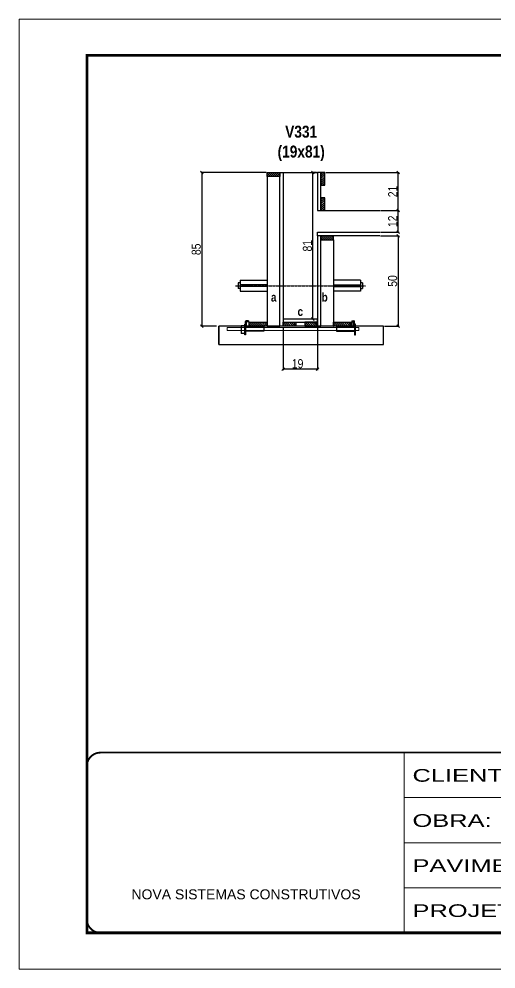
# Model space of a CAD drawing. Extents: x 13154 to 22413, y 1253 to 30260.
# Drawn here: x 16338 to 16865, y 23076 to 24126 of the extents above; entities that cross this region are included whole.
import ezdxf

# ---------------------------------------------------------------- set-up
doc = ezdxf.new("R2010")
doc.units = 0
for name, pattern in [('CONTINUO', [0]), ('DASHED', [0.75, 0.5, -0.25]), ('HIDDEN', [0.375, 0.25, -0.125])]:
    doc.linetypes.add(name, pattern=pattern)
for name, color, linetype in [('barrote', 251, 'Continuous'), ('COTA', 241, 'Continuous'), ('detalhes', 4, 'Continuous'), ('NOMENCLATURA', 7, 'Continuous'), ('Painéis', 200, 'Continuous'), ('presilha', 1, 'Continuous'), ('SARR_2.2x10', 60, 'Continuous'), ('SARR_2.2x7', 40, 'Continuous'), ('SARR_3.5x7', 81, 'Continuous'), ('TENSOR', 3, 'Continuous')]:
    doc.layers.add(name, color=color, linetype=linetype)
for name, color, linetype, lineweight in [('CONCRETO', 251, 'Continuous', 25), ('Folhas', 255, 'Continuous', 9), ('SARRAFO DE PRESSAO', 251, 'DASHED', 9), ('SCO-___-LAJ', 2, 'Continuous', 0)]:
    doc.layers.add(name, color=color, linetype=linetype, lineweight=lineweight)
doc.styles.add('ARIAL', font='arial.ttf')
doc.styles.add('COTA TECNICA 2X', font='techl___.ttf', dxfattribs={"height": 10})
doc.styles.add('TECNICA', font='techb___.ttf', dxfattribs={"height": 10})
doc.styles.add('Tecnologia', font='')
doc.styles.get('Tecnologia').set_extended_font_data('Forgotten Futurist')
doc.dimstyles.new('SECAO', dxfattribs={"dimscale": 0.333333, "dimtxt": 5, "dimasz": 9, "dimexe": 3, "dimexo": 3, "dimgap": 3, "dimtad": 1, "dimdec": 1, "dimlfac": 0.5, "dimzin": 12, "dimdsep": 46, "dimtxsty": 'COTA TECNICA 2X', "dimblk1": 'OBLIQUE', "dimblk2": 'OBLIQUE', "dimsah": 1, "dimcen": 0.9, "dimclrd": 4, "dimclre": 4, "dimclrt": 240, "dimadec": 1, "dimazin": 3, "dimtfac": 1, "dimtdec": 1, "dimtmove": 0, "dimatfit": 3, "dimfxl": 1, "dimtolj": 1, "dimtzin": 12, "dimarcsym": 0})
pattern_1 = [(135, (49865.257, -99725.4912), (-1.122532015, -1.122532015), [])]

# ---------------------------------------------------------------- blocks, each defined once
blk = doc.blocks.new('9999999999')
at = {"color": 30, "linetype": 'CONTINUO'}
for p, q in [((98564.6, 34230.2), (98564.6, 34429.4)), ((98564.6, 34379.6), (99584, 34379.6)), ((98564.6, 34329.8), (99488, 34329.8)), ((98564.6, 34280), (99488, 34280))]:
    blk.add_line(p, q, dxfattribs=at)
at = {"color": 30, "linetype": 'CONTINUO', "const_width": 2}
blk.add_lwpolyline([(99584, 34230.2), (99584, 34414.4, 0.414214), (99569, 34429.4), (98229, 34429.4, 0.414214), (98214, 34414.4), (98214, 34245.2, 0.414214), (98229, 34230.2), (99584, 34230.2)], format="xyb", dxfattribs=at)
at = {"layer": 'Folhas'}
blk.add_lwpolyline([(98139, 34190.2), (99624, 34190.2), (99624, 35240.2), (98139, 35240.2)], close=True, dxfattribs=at)
at = {"layer": 'Folhas', "color": 30, "const_width": 3}
blk.add_lwpolyline([(98214, 34230.2), (99584, 34230.2), (99584, 35200.2), (98214, 35200.2)], close=True, dxfattribs=at)
at = {"color": 7, "linetype": 'Continuous', "ltscale": 5, "style": 'ARIAL'}
blk.add_text('NOVA SISTEMAS CONSTRUTIVOS', height=11.059, dxfattribs=at).set_placement((98263.2, 34267.2))
at = {"layer": 'Folhas', "color": 7, "style": 'Tecnologia', "width": 1.5}
for s, p in [('CLIENTE:', (98573.7, 34397.2)), ('OBRA:', (98573.7, 34347.3)), ('PAVIMENTO:', (98573.7, 34297.5)), ('PROJETO:', (98573.7, 34247.7))]:
    blk.add_text(s, height=14, dxfattribs=at).set_placement(p)
blk = doc.blocks.new('_Oblique')
at = {"color": 0, "linetype": 'ByBlock', "lineweight": -2}
blk.add_line((-0.5, -0.5), (0.5, 0.5), dxfattribs=at)
blk = doc.blocks.new('*D120')
at = {"layer": 'COTA', "color": 4, "lineweight": -2, "transparency": 16777216}
for p, q in [((16629.7, 23785.7), (16629.7, 23738.2)), ((16667.7, 23785.7), (16667.7, 23738.2)), ((16667.7, 23739.2), (16629.7, 23739.2))]:
    blk.add_line(p, q, dxfattribs=at)
at = {"layer": 'Defpoints', "color": 0, "transparency": 16777216}
for p in [(16629.7, 23786.7), (16667.7, 23786.7), (16629.7, 23739.2)]:
    blk.add_point(p, dxfattribs=at)
at = {"layer": 'COTA', "color": 4, "lineweight": -2, "transparency": 16777216, "xscale": 3, "yscale": 3, "zscale": 3, "rotation": 180}
blk.add_blockref('_Oblique', (16629.7, 23739.2), dxfattribs=at)
at = {"layer": 'COTA', "color": 4, "lineweight": -2, "transparency": 16777216, "xscale": 3, "yscale": 3, "zscale": 3}
blk.add_blockref('_Oblique', (16667.7, 23739.2), dxfattribs=at)
at = {"layer": 'COTA', "color": 240, "transparency": 16777216, "insert": (16645.7, 23745.3), "char_height": 10, "attachment_point": 5, "style": 'COTA TECNICA 2X'}
blk.add_mtext('\\A1;19', dxfattribs=at)
blk = doc.blocks.new('PRESILHA METÁLICA 1')
at = {"layer": 'presilha'}
for p, q in [((7.5, 10.6), (7.5, 19.9)), ((12, 21), (8.6, 21)), ((9, 11.6), (9, 18.9)), ((12, 19.5), (9.6, 19.5)), ((12, 21), (12, 19.5)), ((0, 13), (6, 13)), ((0, 13), (0, 0)), ((6, 0), (0, 0)), ((6, 15.5), (7.5, 15.5)), ((6, -2.5), (6, 15.5)), ((6, 13), (6, 0)), ((7.5, 15.5), (7.5, -2.5)), ((37.5, 4.1), (7.5, 4.1)), ((37.5, 11), (9.6, 11)), ((37.5, 11), (37.5, 4.1)), ((7.5, -2.5), (6, -2.5))]:
    blk.add_line(p, q, dxfattribs=at)
for centre, radius, start, end in [((8.6, 19.9), 1.14, 90, 180), ((9.6, 18.9), 0.57, 90, 180), ((9.6, 11.6), 0.57, 180, 270)]:
    blk.add_arc(centre, radius, start, end, dxfattribs=at)
blk = doc.blocks.new('PRESILHA METÁLICA 2')
at = {"layer": 'presilha'}
for p, q in [((-5.2, 23.5), (-5.2, 22)), ((-5.2, 23.5), (-1.9, 23.5)), ((-5.2, 22), (-2.8, 22)), ((-2.2, 14.1), (-2.2, 21.4)), ((0.8, 18), (-0.8, 18)), ((-0.8, 18), (-0.8, 0)), ((-0.8, 14.6), (-0.8, 22.4)), ((0.8, 0), (0.8, 18)), ((-30.8, 13.5), (-30.8, 6.6)), ((-30.8, 13.5), (-2.8, 13.5)), ((-30.8, 6.6), (-0.8, 6.6)), ((-0.8, 0), (0.8, 0))]:
    blk.add_line(p, q, dxfattribs=at)
for centre, radius, start, end in [((-2.8, 21.4), 0.57, 0, 90), ((-1.9, 22.4), 1.14, 0, 90), ((-2.8, 14.1), 0.57, 270, 0)]:
    blk.add_arc(centre, radius, start, end, dxfattribs=at)
blk = doc.blocks.new('*D121')
at = {"layer": 'COTA', "color": 4, "lineweight": -2, "transparency": 16777216}
for p, q in [((16737.4, 23886.7), (16757.8, 23886.7)), ((16756.8, 23886.7), (16756.8, 23786.7)), ((16741.5, 23786.7), (16757.8, 23786.7))]:
    blk.add_line(p, q, dxfattribs=at)
at = {"layer": 'Defpoints', "color": 0, "transparency": 16777216}
for p in [(16736.4, 23886.7), (16740.5, 23786.7), (16756.8, 23786.7)]:
    blk.add_point(p, dxfattribs=at)
at = {"layer": 'COTA', "color": 4, "lineweight": -2, "transparency": 16777216, "xscale": 3, "yscale": 3, "zscale": 3}
for p, rotation in [((16756.8, 23886.7), 90), ((16756.8, 23786.7), 270)]:
    blk.add_blockref('_Oblique', p, dxfattribs=dict(at, rotation=rotation))
at = {"layer": 'COTA', "color": 240, "transparency": 16777216, "insert": (16750.7, 23836.7), "char_height": 10, "attachment_point": 5, "rotation": 90, "style": 'COTA TECNICA 2X'}
blk.add_mtext('\\A1;50', dxfattribs=at)
blk = doc.blocks.new('*D122')
at = {"layer": 'COTA', "color": 4, "lineweight": -2, "transparency": 16777216}
for p, q in [((16737.4, 23914.7), (16757.8, 23914.7)), ((16756.8, 23890.7), (16756.8, 23914.7)), ((16737.4, 23890.7), (16757.8, 23890.7))]:
    blk.add_line(p, q, dxfattribs=at)
at = {"layer": 'Defpoints', "color": 0, "transparency": 16777216}
for p in [(16736.4, 23914.7), (16756.8, 23914.7), (16736.4, 23890.7)]:
    blk.add_point(p, dxfattribs=at)
at = {"layer": 'COTA', "color": 4, "lineweight": -2, "transparency": 16777216, "xscale": 3, "yscale": 3, "zscale": 3}
for p, rotation in [((16756.8, 23914.7), 90), ((16756.8, 23890.7), 270)]:
    blk.add_blockref('_Oblique', p, dxfattribs=dict(at, rotation=rotation))
at = {"layer": 'COTA', "color": 240, "transparency": 16777216, "insert": (16750.7, 23902.7), "char_height": 10, "attachment_point": 5, "rotation": 90, "style": 'COTA TECNICA 2X'}
blk.add_mtext('\\A1;12', dxfattribs=at)
blk = doc.blocks.new('*D123')
at = {"layer": 'COTA', "color": 4, "lineweight": -2, "transparency": 16777216}
for p, q in [((16611.1, 23956.7), (16538.8, 23956.7)), ((16539.8, 23956.7), (16539.8, 23786.7)), ((16555.9, 23786.7), (16538.8, 23786.7))]:
    blk.add_line(p, q, dxfattribs=at)
at = {"layer": 'Defpoints', "color": 0, "transparency": 16777216}
for p in [(16612.1, 23956.7), (16539.8, 23786.7), (16556.9, 23786.7)]:
    blk.add_point(p, dxfattribs=at)
at = {"layer": 'COTA', "color": 4, "lineweight": -2, "transparency": 16777216, "xscale": 3, "yscale": 3, "zscale": 3}
for p, rotation in [((16539.8, 23956.7), 90), ((16539.8, 23786.7), 270)]:
    blk.add_blockref('_Oblique', p, dxfattribs=dict(at, rotation=rotation))
at = {"layer": 'COTA', "color": 240, "transparency": 16777216, "insert": (16533.7, 23871.7), "char_height": 10, "attachment_point": 5, "rotation": 90, "style": 'COTA TECNICA 2X'}
blk.add_mtext('\\A1;85', dxfattribs=at)
blk = doc.blocks.new('*D935')
at = {"layer": 'COTA', "color": 4, "lineweight": -2, "transparency": 16777216}
for p, q in [((16666.7, 23956.7), (16661.6, 23956.7)), ((16662.6, 23794.7), (16662.6, 23956.7)), ((16666.7, 23794.7), (16661.6, 23794.7))]:
    blk.add_line(p, q, dxfattribs=at)
at = {"layer": 'Defpoints', "color": 0, "transparency": 16777216}
for p in [(16662.6, 23956.7), (16667.7, 23956.7), (16667.7, 23794.7)]:
    blk.add_point(p, dxfattribs=at)
at = {"layer": 'COTA', "color": 4, "lineweight": -2, "transparency": 16777216, "xscale": 3, "yscale": 3, "zscale": 3}
for p, rotation in [((16662.6, 23956.7), 90), ((16662.6, 23794.7), 270)]:
    blk.add_blockref('_Oblique', p, dxfattribs=dict(at, rotation=rotation))
at = {"layer": 'COTA', "color": 240, "transparency": 16777216, "insert": (16656.5, 23875.7), "char_height": 10, "attachment_point": 5, "rotation": 90, "style": 'COTA TECNICA 2X'}
blk.add_mtext('\\A1;81', dxfattribs=at)
blk = doc.blocks.new('*D936')
at = {"layer": 'COTA', "color": 4, "lineweight": -2, "transparency": 16777216}
for p, q in [((16676.7, 23956.7), (16757.8, 23956.7)), ((16756.8, 23914.7), (16756.8, 23956.7)), ((16737.4, 23914.7), (16757.8, 23914.7))]:
    blk.add_line(p, q, dxfattribs=at)
at = {"layer": 'Defpoints', "color": 0, "transparency": 16777216}
for p in [(16675.7, 23956.7), (16756.8, 23956.7), (16736.4, 23914.7)]:
    blk.add_point(p, dxfattribs=at)
at = {"layer": 'COTA', "color": 4, "lineweight": -2, "transparency": 16777216, "xscale": 3, "yscale": 3, "zscale": 3}
for p, rotation in [((16756.8, 23956.7), 90), ((16756.8, 23914.7), 270)]:
    blk.add_blockref('_Oblique', p, dxfattribs=dict(at, rotation=rotation))
at = {"layer": 'COTA', "color": 240, "transparency": 16777216, "insert": (16750.7, 23935.7), "char_height": 10, "attachment_point": 5, "rotation": 90, "style": 'COTA TECNICA 2X'}
blk.add_mtext('\\A1;21', dxfattribs=at)

msp = doc.modelspace()

# ---------------------------------------------------------------- hatches: boundary and pattern name
at = {"layer": 'SARR_2.2x10'}
h = msp.add_hatch(dxfattribs=at)
h.set_pattern_fill('ANSI31', color=256, scale=0.5, angle=90)
h.set_pattern_definition([(135, (49785.657, -99725.4912), (-1.122532015, -1.122532015), [])])
h.paths.add_polyline_path([(16592.12, 23791.08), (16592.12, 23786.68), (16612.12, 23786.68), (16612.12, 23791.08)])
h = msp.add_hatch(dxfattribs=at)
h.set_pattern_fill('ANSI31', color=256, scale=0.5, angle=90)
h.set_pattern_definition([(135, (49878.857, -99725.4912), (-1.122532015, -1.122532015), [])])
h.paths.add_polyline_path([(16685.32, 23791.08), (16685.32, 23786.68), (16705.32, 23786.68), (16705.32, 23791.08)])
at = {"layer": 'SARR_2.2x7'}
h = msp.add_hatch(dxfattribs=at)
h.set_pattern_fill('ANSI31', color=256, scale=0.5, angle=90)
h.set_pattern_definition([(135, (49779.657, -99559.8912), (-1.122532015, -1.122532015), [])])
h.paths.add_polyline_path([(16626.12, 23956.68), (16626.12, 23952.28), (16612.12, 23952.28), (16612.12, 23956.68)])
h = msp.add_hatch(dxfattribs=at)
h.set_pattern_fill('ANSI31', color=256, scale=0.5, angle=180)
h.set_pattern_definition([(225, (140216.922, 57071.0172), (1.122532015, -1.122532015), [])])
h.paths.add_polyline_path([(16671.32, 23942.68), (16675.72, 23942.68), (16675.72, 23956.68), (16671.32, 23956.68)])
h = msp.add_hatch(dxfattribs=at)
h.set_pattern_fill('ANSI31', color=256, scale=0.5, angle=180)
h.set_pattern_definition([(225, (140216.922, 57043.0172), (1.122532015, -1.122532015), [])])
h.paths.add_polyline_path([(16671.32, 23914.68), (16675.72, 23914.68), (16675.72, 23928.68), (16671.32, 23928.68)])
h = msp.add_hatch(dxfattribs=at)
h.set_pattern_fill('ANSI31', color=256, scale=0.5, angle=90)
h.set_pattern_definition([(135, (49799.657, -99629.8912), (-1.122532015, -1.122532015), [])])
h.paths.add_polyline_path([(16671.32, 23886.68), (16671.32, 23882.28), (16685.32, 23882.28), (16685.32, 23886.68)])
h = msp.add_hatch(dxfattribs=at)
h.set_pattern_fill('ANSI31', color=256, scale=0.5, angle=90)
h.set_pattern_definition(pattern_1)
h.paths.add_polyline_path([(16643.72, 23786.68), (16643.72, 23791.08), (16629.72, 23791.08), (16629.72, 23786.68)])
h = msp.add_hatch(dxfattribs=at)
h.set_pattern_fill('ANSI31', color=256, scale=0.5, angle=90)
h.set_pattern_definition(pattern_1)
h.paths.add_polyline_path([(16653.72, 23791.08), (16653.72, 23786.68), (16667.72, 23786.68), (16667.72, 23791.08)])

# ---------------------------------------------------------------- linework, layer by layer
at = {"ltscale": 3}
for p, q in [((16582.12, 23837.53), (16582.12, 23825.53)), ((16582.12, 23837.53), (16612.12, 23837.53)), ((16715.32, 23837.53), (16685.32, 23837.53)), ((16715.32, 23837.53), (16715.32, 23825.53)), ((16580.12, 23834.53), (16580.12, 23828.53)), ((16582.12, 23834.53), (16580.12, 23834.53)), ((16582.12, 23828.53), (16580.12, 23828.53)), ((16612.12, 23832.53), (16582.12, 23832.53)), ((16612.12, 23830.53), (16582.12, 23830.53)), ((16582.12, 23825.53), (16612.12, 23825.53)), ((16685.32, 23832.53), (16715.32, 23832.53)), ((16685.32, 23830.53), (16715.32, 23830.53)), ((16715.32, 23825.53), (16685.32, 23825.53)), ((16717.32, 23834.53), (16715.32, 23834.53)), ((16715.32, 23828.53), (16717.32, 23828.53)), ((16717.32, 23834.53), (16717.32, 23828.53))]:
    msp.add_line(p, q, dxfattribs=at)
at = {"layer": 'barrote'}
msp.add_lwpolyline([(16558.66, 23766.68), (16740.58, 23766.68), (16740.58, 23786.68), (16558.66, 23786.68)], close=True, dxfattribs=at)
at = {"layer": 'CONCRETO', "linetype": 'Continuous'}
for p, q in [((16629.72, 23956.68), (16667.72, 23956.68)), ((16667.72, 23914.68), (16736.42, 23914.68))]:
    msp.add_line(p, q, dxfattribs=at)
at = {"layer": 'detalhes', "color": 250}
msp.add_line((16558.66, 23766.68), (16558.66, 23786.68), dxfattribs=at)
at = {"layer": 'Painéis', "linetype": 'Continuous'}
for points in [[(16626.12, 23786.68), (16626.12, 23956.68), (16629.72, 23956.68), (16629.72, 23786.68)], [(16671.32, 23914.68), (16671.32, 23956.68), (16667.72, 23956.68), (16667.72, 23914.68)], [(16671.32, 23786.68), (16671.32, 23886.68), (16667.72, 23886.68), (16667.72, 23786.68)], [(16667.72, 23794.68), (16629.72, 23794.68), (16629.72, 23791.08), (16667.72, 23791.08)]]:
    msp.add_lwpolyline(points, close=True, dxfattribs=at)
at = {"layer": 'Painéis', "linetype": 'Continuous', "elevation": 0}
msp.add_lwpolyline([(16736.42, 23886.68), (16667.72, 23886.68), (16667.72, 23890.68), (16736.42, 23890.68)], dxfattribs=at)
at = {"layer": 'SARR_2.2x10'}
for points in [[(16592.12, 23791.08), (16612.12, 23791.08), (16612.12, 23786.68), (16592.12, 23786.68)], [(16685.32, 23791.08), (16705.32, 23791.08), (16705.32, 23786.68), (16685.32, 23786.68)]]:
    msp.add_lwpolyline(points, close=True, dxfattribs=at)
at = {"layer": 'SARR_2.2x7', "elevation": 0}
for points in [[(16612.12, 23956.68), (16626.12, 23956.68), (16626.12, 23952.28), (16612.12, 23952.28)], [(16685.32, 23886.68), (16671.32, 23886.68), (16671.32, 23882.28), (16685.32, 23882.28)]]:
    msp.add_lwpolyline(points, close=True, dxfattribs=at)
at = {"layer": 'SARR_2.2x7'}
for points in [[(16671.32, 23956.68), (16671.32, 23942.68), (16675.72, 23942.68), (16675.72, 23956.68)], [(16671.32, 23928.68), (16671.32, 23914.68), (16675.72, 23914.68), (16675.72, 23928.68)], [(16629.72, 23791.08), (16643.72, 23791.08), (16643.72, 23786.68), (16629.72, 23786.68)], [(16667.72, 23791.08), (16653.72, 23791.08), (16653.72, 23786.68), (16667.72, 23786.68)]]:
    msp.add_lwpolyline(points, close=True, dxfattribs=at)
at = {"layer": 'SARR_3.5x7'}
for points in [[(16626.12, 23952.28), (16612.12, 23952.28), (16612.12, 23786.68), (16626.12, 23786.68)], [(16671.32, 23882.28), (16685.32, 23882.28), (16685.32, 23786.68), (16671.32, 23786.68)]]:
    msp.add_lwpolyline(points, close=True, dxfattribs=at)
at = {"layer": 'SCO-___-LAJ', "color": 1}
msp.add_lwpolyline([(16567.67, 23785.35), (16713.43, 23785.35), (16713.43, 23782.15), (16567.67, 23782.15)], close=True, dxfattribs=at)
at = {"layer": 'TENSOR', "linetype": 'HIDDEN', "ltscale": 0.5}
msp.add_line((16577.12, 23831.53), (16720.62, 23831.53), dxfattribs=at)

# ---------------------------------------------------------------- block references
at = {"layer": 'presilha', "xscale": 0.6666666666666666, "yscale": 0.6666666666666666, "zscale": 0.6666666666666666}
for name, p in [('PRESILHA METÁLICA 1', (16583.25, 23778.71)), ('PRESILHA METÁLICA 2', (16709, 23777.05))]:
    msp.add_blockref(name, p, dxfattribs=at)
at = {"layer": 'SARRAFO DE PRESSAO', "color": 6, "linetype": 'ByBlock'}
msp.add_blockref('9999999999', (-81801.1, -11113.91), dxfattribs=at)

# ---------------------------------------------------------------- texts
at = {"layer": 'detalhes', "style": 'TECNICA'}
for s, p in [('a', (16616.24, 23814.01)), ('b', (16672.22, 23814)), ('c', (16645.58, 23798.15))]:
    msp.add_text(s, height=9.6, dxfattribs=at).set_placement(p)
at = {"layer": 'NOMENCLATURA', "insert": (16649.62, 24008.37), "char_height": 13.2, "attachment_point": 2, "style": 'TECNICA'}
msp.add_mtext_dynamic_manual_height_columns('V331\\P(19x81)', width=300.2766, gutter_width=1, heights=[0], dxfattribs=at)

# ---------------------------------------------------------------- dimensions: what is measured, and where the dimension line sits
at = {"layer": 'COTA'}
for base, p1, p2, picture, middle in [((16539.8, 23786.68, 0), (16612.12, 23956.68), (16556.91, 23786.68, 0), '*D123', (16533.67, 23871.68, 0)), ((16662.65, 23956.68), (16667.72, 23794.68), (16667.72, 23956.68), '*D935', (16656.55, 23875.68)), ((16756.77, 23956.68), (16736.42, 23914.68), (16675.72, 23956.68), '*D936', (16750.71, 23935.68)), ((16756.77, 23914.68), (16736.42, 23890.68), (16736.42, 23914.68), '*D122', (16750.71, 23902.68)), ((16756.77, 23786.68, 0), (16736.42, 23886.68), (16740.53, 23786.68, 0), '*D121', (16750.66, 23836.68, 0))]:
    dim = msp.add_linear_dim(base=base, p1=p1, p2=p2, angle=90, dimstyle='SECAO', dxfattribs=at)
    dim.commit()
    dim.dimension.update_dxf_attribs({"geometry": picture, "text_midpoint": middle})
dim = msp.add_linear_dim(base=(16629.72, 23739.21), p1=(16667.72, 23786.68), p2=(16629.72, 23786.68), angle=180, dimstyle='SECAO', dxfattribs=at)
dim.commit()
dim.dimension.update_dxf_attribs({"geometry": '*D120', "text_midpoint": (16645.72, 23739.21), "dimtype": 160})

doc.saveas('drawing.dxf')
